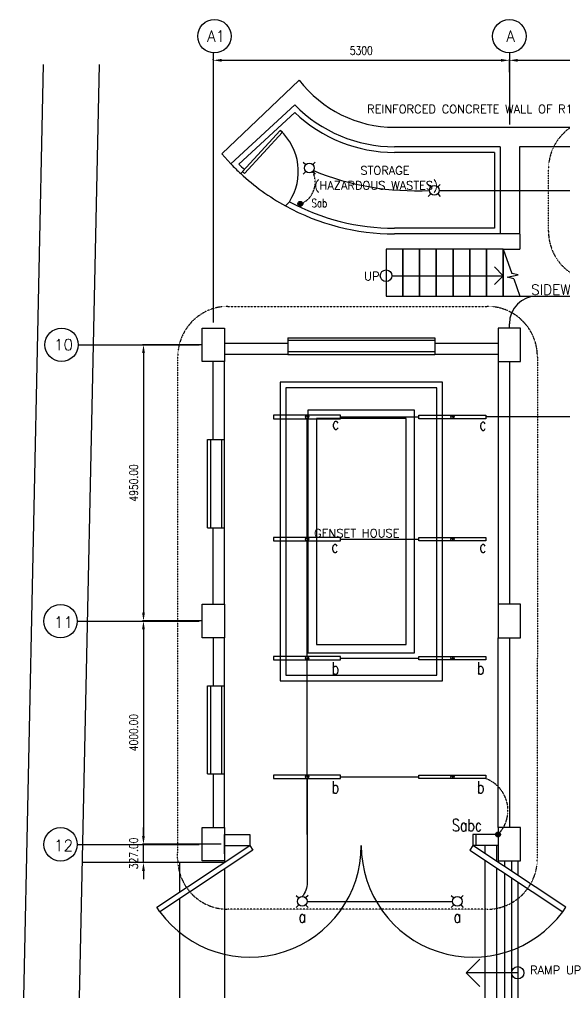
# Model space of a CAD drawing. Header units: millimetres. Extents: x 578722 to 786830, y -285467 to -73242.
# Drawn here: x 578727 to 588489, y -90671 to -73252 of the extents above; entities that cross this region are included whole.
import ezdxf

# ---------------------------------------------------------------- set-up
doc = ezdxf.new("R2010")
doc.units = ezdxf.units.MM
doc.header["$LTSCALE"] = 0.5
doc.linetypes.add('DASHED2', pattern=[0.375, 0.25, -0.125])
doc.linetypes.add('HIDDEN', pattern=[0.375, 0.25, -0.125])
doc.layers.get('Defpoints').update_dxf_attribs({"color": 140})
for name, color, linetype in [('a light', 7, 'Continuous'), ('aa co', 7, 'Continuous'), ('aa light', 7, 'Continuous'), ('aa tex', 7, 'Continuous'), ('COLUMN', 6, 'Continuous'), ('DIMENSION', 1, 'Continuous'), ('DIMENSIONS', 3, 'Continuous'), ('DOORS', 2, 'Continuous'), ('FIXTUTE', 1, 'Continuous'), ('GAP', 1, 'Continuous'), ('LEADER', 1, 'Continuous'), ('RED', 1, 'Continuous'), ('ROADS', 2, 'Continuous'), ('TEXT', 3, 'Continuous'), ('TEXT3', 3, 'Continuous'), ('WAll', 4, 'Continuous'), ('WINDOWS', 2, 'Continuous'), ('YELLOW', 2, 'Continuous')]:
    doc.layers.add(name, color=color, linetype=linetype)
doc.styles.add('SIMPLEX', font='simplex.shx', dxfattribs={"width": 0.8})
doc.styles.get("Standard").update_dxf_attribs({"font": 'romans.shx', "width": 0.75})
doc.dimstyles.new('DIM 300', dxfattribs={"dimscale": 300, "dimtxt": 1.5, "dimasz": 1.5, "dimexe": 0.18, "dimexo": 0.0625, "dimgap": 1, "dimtad": 1, "dimzin": 0, "dimdsep": 46, "dimtxsty": 'SIMPLEX', "dimcen": 0.09, "dimclrd": 256, "dimclre": 256, "dimclrt": 3, "dimadec": 0, "dimazin": 0, "dimtfac": 1, "dimtofl": 0, "dimtmove": 0, "dimatfit": 3, "dimfxl": 1, "dimtolj": 1, "dimtzin": 0, "dimarcsym": 0})

# ---------------------------------------------------------------- blocks, each defined once
blk = doc.blocks.new('*D143')
at = {"layer": 'Defpoints', "color": 0, "transparency": 16777216}
for p in [(165204, 44799), (164154, 39849), (165204, 39849)]:
    blk.add_point(p, dxfattribs=at)
at = {"layer": 'DIMENSIONS', "lineweight": -2, "transparency": 16777216}
for p, q in [((165198, 44799), (164136, 44799)), ((165198, 39849), (164136, 39849))]:
    blk.add_line(p, q, dxfattribs=at)
at = {"layer": 'DIMENSIONS', "color": 251, "lineweight": -2, "transparency": 16777216}
blk.add_line((164154, 44649), (164154, 39999), dxfattribs=at)
at = {"layer": 'DIMENSIONS', "color": 251, "transparency": 16777216}
for points in [[(164129, 44649), (164179, 44649), (164154, 44799)], [(164129, 39999), (164179, 39999), (164154, 39849)]]:
    blk.add_solid(points, dxfattribs=at)
at = {"layer": 'DIMENSIONS', "color": 250, "transparency": 16777216, "insert": (163979, 42324), "char_height": 150, "attachment_point": 5, "rotation": 90, "style": 'SIMPLEX'}
blk.add_mtext('\\A1;4950.00', dxfattribs=at)
blk = doc.blocks.new('*D144')
at = {"layer": 'Defpoints', "color": 0, "transparency": 16777216}
for p in [(165204, 39849), (164153, 35849), (165204, 35849)]:
    blk.add_point(p, dxfattribs=at)
at = {"layer": 'DIMENSIONS', "lineweight": -2, "transparency": 16777216}
for p, q in [((165198, 39849), (164135, 39849)), ((165198, 35849), (164135, 35849))]:
    blk.add_line(p, q, dxfattribs=at)
at = {"layer": 'DIMENSIONS', "color": 251, "lineweight": -2, "transparency": 16777216}
blk.add_line((164153, 39699), (164153, 35999), dxfattribs=at)
at = {"layer": 'DIMENSIONS', "color": 251, "transparency": 16777216}
for points in [[(164128, 39699), (164178, 39699), (164153, 39849)], [(164128, 35999), (164178, 35999), (164153, 35849)]]:
    blk.add_solid(points, dxfattribs=at)
at = {"layer": 'DIMENSIONS', "color": 250, "transparency": 16777216, "insert": (163978, 37849), "char_height": 150, "attachment_point": 5, "rotation": 90, "style": 'SIMPLEX'}
blk.add_mtext('\\A1;4000.00', dxfattribs=at)
blk = doc.blocks.new('*D145')
at = {"layer": 'Defpoints', "color": 0, "transparency": 16777216}
for p in [(175017, 49896), (170717, 49679), (175017, 49609)]:
    blk.add_point(p, dxfattribs=at)
at = {"layer": 'DIMENSIONS', "lineweight": -2, "transparency": 16777216}
for p, q in [((170717, 49685), (170717, 49914)), ((175017, 49615), (175017, 49914))]:
    blk.add_line(p, q, dxfattribs=at)
at = {"layer": 'DIMENSIONS', "color": 251, "lineweight": -2, "transparency": 16777216}
blk.add_line((170867, 49896), (174867, 49896), dxfattribs=at)
at = {"layer": 'DIMENSIONS', "color": 251, "transparency": 16777216}
for points in [[(170867, 49921), (170867, 49871), (170717, 49896)], [(174867, 49921), (174867, 49871), (175017, 49896)]]:
    blk.add_solid(points, dxfattribs=at)
at = {"layer": 'DIMENSIONS', "color": 250, "transparency": 16777216, "insert": (172867, 50071), "char_height": 150, "attachment_point": 5, "style": 'SIMPLEX'}
blk.add_mtext('\\A1;4300.00', dxfattribs=at)
blk = doc.blocks.new('*D146')
at = {"layer": 'Defpoints', "color": 0, "transparency": 16777216}
for p in [(165554, 35849), (164153, 35522), (165554, 35522)]:
    blk.add_point(p, dxfattribs=at)
at = {"layer": 'DIMENSIONS', "color": 250, "lineweight": -2, "transparency": 16777216}
for p, q in [((164153, 35999), (164153, 36149)), ((164153, 35372), (164153, 35222))]:
    blk.add_line(p, q, dxfattribs=at)
at = {"layer": 'DIMENSIONS', "lineweight": -2, "transparency": 16777216}
for p, q in [((165548, 35849), (164135, 35849)), ((165548, 35522), (164135, 35522))]:
    blk.add_line(p, q, dxfattribs=at)
at = {"layer": 'DIMENSIONS', "color": 250, "transparency": 16777216}
for points in [[(164128, 35999), (164178, 35999), (164153, 35849)], [(164128, 35372), (164178, 35372), (164153, 35522)]]:
    blk.add_solid(points, dxfattribs=at)
at = {"layer": 'DIMENSIONS', "color": 250, "transparency": 16777216, "insert": (163978, 35685), "char_height": 150, "attachment_point": 5, "rotation": 90, "style": 'SIMPLEX'}
blk.add_mtext('\\A1;327.00', dxfattribs=at)
blk = doc.blocks.new('*D147')
at = {"layer": 'Defpoints', "color": 0, "transparency": 16777216}
for p in [(165404, 49896), (170717, 49896), (170717, 49896)]:
    blk.add_point(p, dxfattribs=at)
at = {"layer": 'DIMENSIONS', "lineweight": -2, "transparency": 16777216}
for p, q in [((165404, 49902), (165404, 49914)), ((170717, 49902), (170717, 49914))]:
    blk.add_line(p, q, dxfattribs=at)
at = {"layer": 'DIMENSIONS', "color": 251, "lineweight": -2, "transparency": 16777216}
blk.add_line((165554, 49896), (170567, 49896), dxfattribs=at)
at = {"layer": 'DIMENSIONS', "color": 251, "transparency": 16777216}
for points in [[(165554, 49921), (165554, 49871), (165404, 49896)], [(170567, 49921), (170567, 49871), (170717, 49896)]]:
    blk.add_solid(points, dxfattribs=at)
at = {"layer": 'DIMENSIONS', "color": 250, "transparency": 16777216, "insert": (168061, 50071), "char_height": 150, "attachment_point": 5, "style": 'SIMPLEX'}
blk.add_mtext('\\A1;5300', dxfattribs=at)
blk = doc.blocks.new('1')
at = {"layer": 'COLUMN', "color": 8}
for points in [[(170917.189, 45098.928), (170517.189, 45098.928), (170517.189, 44498.928), (170917.189, 44498.928)], [(170917.189, 40148.928), (170517.189, 40148.928), (170517.189, 39548.928), (170917.189, 39548.928)], [(170917.189, 36148.901), (170517.189, 36148.901), (170517.189, 35548.901), (170917.189, 35548.901)]]:
    blk.add_lwpolyline(points, close=True, dxfattribs=at)
at = {"layer": 'DIMENSION', "color": 8}
for p, q in [((170606.191, 46036.19), (170448.374, 46194.007)), ((168610.639, 46036.19), (170606.191, 46036.19)), ((170606.191, 46036.19), (170448.374, 45878.373)), ((169941.579, 33545.267), (170186.992, 33790.679)), ((170867.189, 33545.267), (169941.579, 33545.267)), ((169941.579, 33545.267), (170186.992, 33299.855))]:
    blk.add_line(p, q, dxfattribs=at)
blk.add_circle((170867.189, 33545.267), 110.888, dxfattribs=at)
at = {"layer": 'DIMENSIONS', "color": 8}
for p, q in [((165404.389, 50029.589), (165404.389, 45198.928)), ((170717.189, 50028.596), (170717.189, 48747.098)), ((165557.712, 48217.785), (166947.254, 49542.021)), ((166870.659, 49096.9), (165721.792, 48039.51)), ((166868.42, 48958.931), (165865.504, 48035.871)), ((165721.792, 48039.51), (165557.712, 48217.785)), ((165897.111, 47867.075), (165965.411, 47941.47)), ((166771.947, 47362.904), (166702.254, 47286.993)), ((165604.389, 44973.928), (165604.389, 44623.928)), ((162984.131, 44798.928), (165154.389, 44798.928)), ((166745.789, 44823.928), (165604.389, 44823.928)), ((166745.789, 44823.928), (165604.389, 44823.928)), ((166745.789, 44923.928), (166745.789, 44623.928)), ((166745.789, 44623.928), (165604.389, 44623.928)), ((165404.389, 43101.678), (165404.389, 44498.928)), ((165604.389, 43101.678), (165604.389, 44498.928)), ((165304.389, 41521.178), (165304.389, 43101.678)), ((165304.389, 43101.678), (165604.389, 43101.678)), ((165354.389, 43101.678), (165354.389, 41521.178)), ((165554.389, 43101.678), (165554.389, 41521.178)), ((165604.389, 41521.178), (165604.389, 43101.678)), ((165304.389, 41521.178), (165604.389, 41521.178)), ((165404.389, 40148.928), (165404.389, 41521.178)), ((165604.389, 40148.928), (165604.389, 41521.178)), ((162966.043, 39845.75), (165154.389, 39845.75)), ((165404.389, 39548.928), (165404.389, 38689.178)), ((165604.389, 38689.178), (165604.389, 39548.928)), ((165304.389, 37108.678), (165304.389, 38689.178)), ((165304.389, 38689.178), (165604.389, 38689.178)), ((165354.389, 38689.178), (165354.389, 37108.678)), ((165554.389, 38689.178), (165554.389, 37108.678)), ((165604.389, 37108.678), (165604.389, 38689.178)), ((165304.389, 37108.678), (165604.389, 37108.678)), ((165404.389, 37108.678), (165404.389, 36148.901)), ((165604.389, 36148.901), (165604.389, 37108.678)), ((165604.389, 35673.928), (165604.389, 36023.928)), ((165604.389, 36023.928), (166060.789, 36023.928)), ((166060.789, 36023.928), (166060.789, 35823.928)), ((162966.043, 35845.751), (165154.389, 35845.751)), ((164153.149, 35521.925), (164153.149, 35848.929)), ((165604.389, 35823.928), (166060.789, 35823.928)), ((165604.389, 35673.928), (165604.389, 35521.923)), ((165604.389, 35521.925), (163056.601, 35521.925)), ((164798.389, 35521.925), (164798.389, 34988.586))]:
    blk.add_line(p, q, dxfattribs=at)
for points in [[(166607.889, 48641.271), (165931.597, 47904.638), (165968.428, 47870.823), (166644.721, 48607.457)], [(165204.389, 45098.928), (165604.389, 45098.928), (165604.389, 44498.928), (165204.389, 44498.928)], [(165204.389, 40148.928), (165604.389, 40148.928), (165604.389, 39548.928), (165204.389, 39548.928)], [(165204.389, 36148.901), (165604.389, 36148.901), (165604.389, 35548.901), (165204.389, 35548.901)], [(166115.973, 35740.532), (164448.066, 34636.863), (164392.882, 34720.258), (166060.789, 35823.928)]]:
    blk.add_lwpolyline(points, close=True, dxfattribs=at)
for centre in [(165426.468, 50328.596), (170717.189, 50328.596), (162684.131, 44798.928), (162666.043, 39845.75), (162666.043, 35845.751)]:
    blk.add_circle(centre, 300, dxfattribs=at)
for centre, radius, start, end in [((168655.734, 50847.24), 2150, 217.3785466, 269.9815488), ((165930.926, 47903.907), 1000, 327.2480167, 47.4454287), ((168655.734, 50847.187), 4060.92, 223.7401983, 227.2102526), ((168655.734, 50847.187), 3960.92, 225.215672, 227.2043151), ((168655.734, 50847.187), 4060.92, 227.2102526, 241.2463962), ((166058.892, 35825.491), 2001.898, 216.4236019, 359.9552651)]:
    blk.add_arc(centre, radius, start, end, dxfattribs=at)
at = {"layer": 'DOORS', "color": 8}
for p, q in [((169381.861, 44873.928), (166745.789, 44873.928)), ((169381.861, 44673.928), (166745.789, 44673.928)), ((170060.789, 36023.928), (170060.789, 35823.928)), ((170517.189, 36023.928), (170060.789, 36023.928)), ((170116.955, 36023.928), (170116.955, 35823.928)), ((170517.189, 36023.928), (170116.955, 36023.928)), ((170517.189, 35823.928), (170060.789, 35823.928))]:
    blk.add_line(p, q, dxfattribs=at)
for points in [[(166604.389, 38776.261), (169517.189, 38776.261), (169517.189, 44128.061), (166604.389, 44128.061)], [(166704.389, 38876.261), (169417.189, 38876.261), (169417.189, 44028.061), (166704.389, 44028.061)], [(167104.389, 39276.261), (169017.189, 39276.261), (169017.189, 43628.061), (167104.389, 43628.061)], [(167256.789, 39428.661), (168864.789, 39428.661), (168864.789, 43475.661), (167256.789, 43475.661)], [(170005.606, 35740.532), (171673.513, 34636.863), (171728.696, 34720.258), (170060.789, 35823.928)]]:
    blk.add_lwpolyline(points, close=True, dxfattribs=at)
blk.add_arc((170062.687, 35825.491), 2001.898, 180.0447349, 323.5763981, dxfattribs=at)
at = {"layer": 'FIXTUTE', "color": 8, "linetype": 'DASHED2'}
for p in [(170906.191, 46785.542), (170606.191, 46513.748)]:
    blk.add_line(p, (170906.191, 46513.748), dxfattribs=at)
at = {"layer": 'FIXTUTE', "color": 8, "linetype": 'DASHED2', "ltscale": 0.01}
blk.add_line((170906.191, 45672.748), (173781.191, 45672.748), dxfattribs=at)
at = {"layer": 'GAP', "color": 8}
for p, q in [((170274.302, 35823.928), (170274.302, 35682.645)), ((170485.802, 35823.928), (170485.802, 35542.693)), ((170274.302, 35562.734), (170274.302, 31445.148)), ((170629.302, 35548.901), (170629.302, 35447.738)), ((170756.302, 35548.901), (170756.302, 35363.701)), ((170867.189, 35548.901), (170867.189, 35290.325)), ((170485.802, 35422.782), (170485.802, 31352.835)), ((170629.302, 35327.827), (170629.302, 31239.432)), ((170756.302, 35243.79), (170756.302, 31075.625)), ((170867.189, 35170.414), (170867.189, 30667.528))]:
    blk.add_line(p, q, dxfattribs=at)
at = {"layer": 'LEADER', "color": 8}
for p, q in [((170606.191, 46513.748), (170763.212, 46073.564)), ((170678.256, 46010.442), (170875.418, 46051.769)), ((170796.182, 45981.138), (170678.256, 46010.442)), ((170875.418, 46051.769), (170763.212, 46073.564)), ((170796.182, 45981.138), (170906.191, 45672.748))]:
    blk.add_line(p, q, dxfattribs=at)
at = {"layer": 'RED', "color": 8}
for p, q in [((170906.191, 45672.748), (174257.191, 45672.748)), ((170717.189, 45098.928), (170717.189, 45172.748))]:
    blk.add_line(p, q, dxfattribs=at)
blk.add_arc((171217.189, 45172.748), 500, 90, 180, dxfattribs=at)
at = {"layer": 'ROADS', "color": 8}
for p, q in [((161928, 29529.899), (162362.699, 49820.515)), ((162969.878, 31473.928), (163362.929, 49820.515))]:
    blk.add_line(p, q, dxfattribs=at)
at = {"layer": 'TEXT', "color": 8}
for p, q in [((170606.191, 46513.748), (170606.191, 45672.748)), ((170606.191, 45672.748), (170906.191, 45672.748)), ((166745.789, 44923.928), (169381.861, 44923.928)), ((169381.861, 44923.928), (169381.861, 44623.928)), ((166745.789, 44623.928), (169381.861, 44623.928))]:
    blk.add_line(p, q, dxfattribs=at)
for points in [[(168806.191, 46513.748), (168506.191, 46513.748), (168506.191, 45672.748), (168806.191, 45672.748)], [(169106.191, 46513.748), (168806.191, 46513.748), (168806.191, 45672.748), (169106.191, 45672.748)], [(169406.191, 46513.748), (169106.191, 46513.748), (169106.191, 45672.748), (169406.191, 45672.748)], [(169706.191, 46513.748), (169406.191, 46513.748), (169406.191, 45672.748), (169706.191, 45672.748)], [(170006.191, 46513.748), (169706.191, 46513.748), (169706.191, 45672.748), (170006.191, 45672.748)], [(170306.191, 46513.748), (170006.191, 46513.748), (170006.191, 45672.748), (170306.191, 45672.748)], [(170606.191, 46513.748), (170306.191, 46513.748), (170306.191, 45672.748), (170606.191, 45672.748)]]:
    blk.add_lwpolyline(points, close=True, dxfattribs=at)
blk.add_circle((168506.191, 46036.19), 104.449, dxfattribs=at)
at = {"layer": 'WAll', "color": 8}
for p, q in [((168653.839, 48697.24), (188085.535, 48696.367)), ((170551.191, 48346.576), (168654.929, 48347.187)), ((170551.191, 48346.629), (170551.191, 46785.709)), ((174856.191, 48345.19), (170901.191, 48345.19)), ((170901.191, 48345.19), (170901.191, 46785.709)), ((170451.191, 48246.609), (168654.897, 48247.187)), ((170451.191, 48246.609), (170451.191, 46885.689)), ((170451.191, 46885.689), (168654.459, 46886.267)), ((170906.191, 46785.542), (168654.427, 46786.267)), ((170901.191, 46785.709), (170551.191, 46785.709)), ((170404.858, 44823.928), (169381.861, 44823.928)), ((170517.189, 44823.928), (169381.861, 44823.928)), ((170517.189, 44623.928), (169381.861, 44623.928)), ((170517.189, 44498.928), (170517.189, 40148.928)), ((170717.189, 44498.928), (170717.189, 40148.928)), ((170517.189, 36148.901), (170517.189, 39548.928)), ((170717.189, 39548.928), (170717.189, 36148.901))]:
    blk.add_line(p, q, dxfattribs=at)
for radius, start in [(2600, 226.5731071), (2500, 224.4362256), (4060.92, 241.2463962), (3960.92, 241.6019966)]:
    blk.add_arc((168655.734, 50847.187), radius, start, 269.9815488, dxfattribs=at)
at = {"layer": 'WINDOWS', "color": 8}
for p, q in [((165604.389, 35402.013), (165604.389, 31473.928)), ((164798.389, 34868.675), (164798.389, 31167.928))]:
    blk.add_line(p, q, dxfattribs=at)
at = {"layer": 'YELLOW', "color": 8, "linetype": 'HIDDEN', "ltscale": 0.03}
for points in [[(172318.693, 48847.004), (174403.504, 48847.004, -0.414213562), (175303.504, 47947.004), (175303.504, 46834.503, -0.414213562), (174403.504, 45934.503), (172318.693, 45934.503, -0.414213562), (171418.693, 46834.503), (171418.693, 47947.004, -0.414213562)], [(165669.285, 45486.893), (170320.511, 45486.893, -0.41429442), (171220.511, 44586.644), (171218.026, 35583.656, -0.414132709), (170318.026, 34683.904), (165666.8, 34683.904, -0.41429442), (164766.8, 35584.153), (164769.285, 44587.141, -0.414132709)]]:
    blk.add_lwpolyline(points, format="xyb", close=True, dxfattribs=at)
at = {"layer": 'DIMENSIONS', "color": 8, "style": 'SIMPLEX'}
for s, p in [('A1', (165294.913, 50229.737)), ('A', (170661.295, 50229.737)), ('10', (162547.89, 44700.069)), ('11', (162547.89, 39727.315)), ('12', (162547.89, 35727.316))]:
    blk.add_text(s, height=200, dxfattribs=at).set_placement(p)
at = {"layer": 'TEXT3', "color": 8, "ltscale": 0.05, "style": 'SIMPLEX'}
for s, height, p in [('REINFORCED CONCRETE WALL OF R1', 150, (168165.992, 48947.017)), ('STORAGE ', 150, (168046.106, 47847.134)), ('(HAZARDOUS WASTES)', 150, (167220.824, 47579.062)), ('UP', 150, (168112.23, 45953.276)), ('SIDEWALK', 180, (171107.537, 45696.092)), ('GENSET HOUSE', 150, (167215.658, 41347.333)), ('RAMP UP', 150, (171089.307, 33517.615))]:
    blk.add_text(s, height=height, dxfattribs=at).set_placement(p)
at = {"layer": 'DIMENSIONS', "color": 8}
dim = blk.add_linear_dim(base=(170717.189, 49895.75), p1=(165404.389, 49895.75), p2=(170717.189, 49895.75), text='5300', dimstyle='DIM 300', override={"dimscale": 100, "dimclrd": 251, "dimclrt": 250}, dxfattribs=at)
dim.commit()
dim.dimension.update_dxf_attribs({"geometry": '*D147', "text_midpoint": (168060.789, 50070.75)})
dim = blk.add_linear_dim(base=(175017.189, 49895.75), p1=(170717.189, 49678.931), p2=(175017.189, 49608.982), dimstyle='DIM 300', override={"dimscale": 100, "dimclrd": 251, "dimclrt": 250}, dxfattribs=at)
dim.commit()
dim.dimension.update_dxf_attribs({"geometry": '*D145', "text_midpoint": (172867.189, 50070.75)})
for base, p1, p2, picture, middle in [((164153.679, 39848.928), (165204.389, 44798.928), (165204.389, 39848.928), '*D143', (163978.679, 42323.928)), ((164153.149, 35848.929), (165204.389, 39848.928), (165204.389, 35848.929), '*D144', (163978.149, 37848.929))]:
    dim = blk.add_linear_dim(base=base, p1=p1, p2=p2, angle=90, dimstyle='DIM 300', override={"dimscale": 100, "dimclrd": 251, "dimclrt": 250}, dxfattribs=at)
    dim.commit()
    dim.dimension.update_dxf_attribs({"geometry": picture, "text_midpoint": middle})
dim = blk.add_linear_dim(base=(164153.149, 35521.925), p1=(165554.389, 35848.929), p2=(165554.389, 35521.925), angle=90, dimstyle='DIM 300', override={"dimscale": 100, "dimclrd": 250, "dimclrt": 250}, dxfattribs=at)
dim.commit()
dim.dimension.update_dxf_attribs({"geometry": '*D146', "text_midpoint": (164153.149, 35685.427), "dimtype": 160})

msp = doc.modelspace()

# ---------------------------------------------------------------- hatches: boundary and pattern name
at = {"layer": 'aa light'}
for points in [[(583721.8, -76556.9, 1), (583809.9, -76556.9, 1)], [(587269.1, -87856.3, 1), (587357.2, -87856.3, 1)]]:
    msp.add_hatch(color=1, dxfattribs=at).paths.add_polyline_path(points)

# ---------------------------------------------------------------- linework, layer by layer
at = {"layer": 'a light', "color": 4}
for p, q in [((583819.4, -75807.2), (583866, -75853.8)), ((584035.4, -75807.2), (583988.8, -75853.8)), ((583866, -75976.6), (583819.4, -76023.2)), ((583988.8, -75976.6), (584035.4, -76023.2)), ((586062.3, -76207.2), (586108.9, -76253.8)), ((586278.3, -76207.2), (586231.7, -76253.8)), ((586108.9, -76376.6), (586062.3, -76423.2)), ((586231.7, -76376.6), (586278.3, -76423.2)), ((583692.7, -88948.3), (583739.3, -88994.9)), ((583908.7, -88948.3), (583862.1, -88994.9)), ((586474.1, -88948.3), (586520.7, -88994.9)), ((586690.1, -88948.3), (586643.5, -88994.9)), ((583739.3, -89117.7), (583692.7, -89164.3)), ((583862.1, -89117.7), (583908.7, -89164.3)), ((586520.7, -89117.7), (586474.1, -89164.3)), ((586643.5, -89117.7), (586690.1, -89164.3))]:
    msp.add_line(p, q, dxfattribs=at)
for points in [[(584488.2, -80345.6), (583288.2, -80345.6), (583288.2, -80405.6), (584488.2, -80405.6)], [(587094.6, -80405.6), (585894.6, -80405.6), (585894.6, -80345.6), (587094.6, -80345.6)], [(584488.2, -82535.6), (583288.2, -82535.6), (583288.2, -82595.6), (584488.2, -82595.6)], [(587094.6, -82595.6), (585894.6, -82595.6), (585894.6, -82535.6), (587094.6, -82535.6)], [(584488.2, -84665.6), (583288.2, -84665.6), (583288.2, -84725.6), (584488.2, -84725.6)], [(587094.6, -84725.6), (585894.6, -84725.6), (585894.6, -84665.6), (587094.6, -84665.6)], [(584488.2, -86796.3), (583288.2, -86796.3), (583288.2, -86856.3), (584488.2, -86856.3)], [(587094.6, -86856.3), (585894.6, -86856.3), (585894.6, -86796.3), (587094.6, -86796.3)]]:
    msp.add_lwpolyline(points, close=True, dxfattribs=at)
for centre, radius in [((583927.4, -75915.2), 86.8), ((586170.3, -76315.2), 86.8), ((583888.2, -80375.6), 30), ((586494.6, -80375.6), 30), ((583888.2, -82565.6), 30), ((586494.6, -82565.6), 30), ((583888.2, -84695.6), 30), ((586494.6, -84695.6), 30), ((583888.2, -86826.3), 30), ((586494.6, -86826.3), 30), ((583800.7, -89056.3), 86.8), ((586582.1, -89056.3), 86.8)]:
    msp.add_circle(centre, radius, dxfattribs=at)
for p in [(583888.2, -80375.6), (586494.6, -80375.6), (583888.2, -82565.6), (586494.6, -82565.6), (583888.2, -84695.6), (586494.6, -84695.6), (583888.2, -86826.3), (586494.6, -86826.3)]:
    msp.add_point(p, dxfattribs=at)
at = {"layer": 'aa co', "color": 6}
for points in [[(586257.1, -76315.2), (589985.6, -76315.2)], [(589183.7, -80375.6), (587094.6, -80375.6)], [(583887.5, -89056.3), (586495.3, -89056.3)]]:
    msp.add_lwpolyline(points, dxfattribs=at)
msp.add_lwpolyline([(583888.2, -86856.3), (583888.2, -88722.3, -0.1717323), (583800.7, -88969.5)], format="xyb", dxfattribs=at)
msp.add_arc((585834.1, -71494.2), 4827.5, 247.69098, 272.9614, dxfattribs=at)
at = {"layer": 'aa light', "color": 6}
for p, q in [((583888.2, -82535.6), (583888.2, -80405.6)), ((584488.2, -80375.6), (585894.6, -80375.6)), ((584488.2, -82565.6), (585894.6, -82565.6)), ((583888.2, -84665.6), (583888.2, -82595.6)), ((583888.2, -86796.3), (583888.2, -84725.6)), ((584488.2, -84695.6), (585894.6, -84695.6)), ((583888.2, -87856.3), (583888.2, -86856.3)), ((584488.2, -86826.3), (585894.6, -86826.3))]:
    msp.add_line(p, q, dxfattribs=at)
at = {"layer": 'aa light'}
for centre in [(583765.9, -76556.9), (587313.2, -87856.3)]:
    msp.add_circle(centre, 44.1, dxfattribs=at)
at = {"layer": 'aa light', "color": 2, "linetype": 'HIDDEN', "ltscale": 0.8}
for centre, radius, start, end in [((583605.5, -76166.3), 427.7, 292.43876, 26.3366), ((586883.6, -87426.3), 607.8, 314.96821, 69.68932)]:
    msp.add_arc(centre, radius, start, end, dxfattribs=at)

# ---------------------------------------------------------------- block references
at = {"layer": 'aa light', "color": 8}
msp.add_blockref('1', (416799.4, -123880.2), dxfattribs=at)

# ---------------------------------------------------------------- texts
at = {"layer": 'aa tex', "color": 4, "width": 1000, "attachment_point": 1}
for s, insert, char_height in [('\\pi435.7;Sab', (583532.9, -76466.9), 150), ('\\pi435.71;c', (583900.8, -80380.3, -17.6), 220), ('\\pi435.71;c', (586543.3, -80395.7, -17.6), 220), ('\\pi435.71;c', (583888.2, -82585.7), 220), ('\\pi435.71;c', (586543.3, -82585.7, -17.6), 220), ('\\pi435.71;b', (583893.3, -84769.7, -17.6), 220), ('\\pi435.71;b', (586499.7, -84769.7, -17.6), 220), ('\\pi435.71;b', (583893.3, -86900.3, -17.6), 220), ('\\pi435.71;b', (586499.7, -86900.3, -17.6), 220), ('\\pi435.7;Sabc', (586052, -87579.5), 220), ('\\pi435.71;a', (583298.6, -89216.6), 220), ('\\pi435.71;a', (586080, -89216.6), 220)]:
    msp.add_mtext(s, dxfattribs=dict(at, insert=insert, char_height=char_height))

doc.saveas('drawing.dxf')
